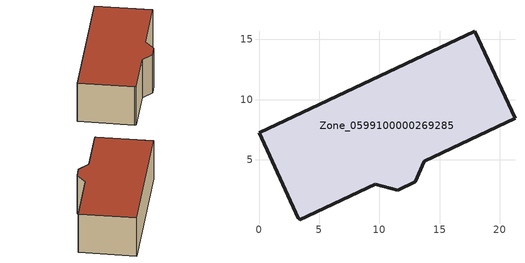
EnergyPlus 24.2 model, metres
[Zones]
Zone_0599100000269285
 floor ground (C_G): 3.39,0.02 3.28,0.15 0,7.26 17.92,15.69 21.27,8.47 13.71,4.89 13,3.2 11.53,2.48 9.67,2.98 z0
 wall outside (C_F): 11.53,2.48 13,3.2 13.71,4.89 21.27,8.47 17.92,15.69 0,7.26 3.28,0.15 3.39,0.02 9.67,2.98 11.53,2.48 z0:6.03
 roof outside (C_R): 3.28,0.15 3.39,0.02 9.67,2.98 11.53,2.48 13,3.2 13.71,4.89 21.27,8.47 17.92,15.69 0,7.26 z6.03
[BUILDING]
Pand.0599100000269285: North Axis=0; Terrain=City; Loads Convergence Tolerance Value=0.04; Temperature Convergence Tolerance Value=0.4; Solar Distribution=FullExterior; Maximum Number of Warmup Days=25; Minimum Number of Warmup Days=1
[Site:Location]
Rotterdam.The.Hague.AP_ZH_NLD Design_Conditions: Latitude=51.96; Longitude=4.45; Time Zone=1; Elevation=-4.5
[SITE:GROUNDTEMPERATURE:BUILDINGSURFACE]
18, 18, 18, 18, 18, 18, 18, 18, 18, 18, 18, 18
[MATERIAL] Thermal Absorptance=0.9; Solar Absorptance=0.7; Visible Absorptance=0.7
Name | Roughness | Thickness | Conductivity | Density | Specific Heat
G.D.1965 | MediumSmooth | 0.15 | 1 | 540 | 1210
F.D.1965 | Rough | 0.3 | 0.857143 | 1920 | 840
R.D.1965 | MediumRough | 0.2 | 0.08 | 1500 | 1000
[CONSTRUCTION]
C_G: G.D.1965
C_F: F.D.1965
C_R: R.D.1965
[ZONE]
Zone_0599100000269285: Type=1; Multiplier=1; Ceiling Height=Autocalculate; Volume=Autocalculate; Floor Area=autocalculate; Part of Total Floor Area=Yes
[ZONEINFILTRATION:DESIGNFLOWRATE]
Infil_Zone_0599100000269285: Zone or ZoneList or Space or SpaceList=Zone_0599100000269285; Schedule=AlwaysOn; Design Flow Rate Calculation Method=Flow/Area; Flow Rate per Floor Area=0.0042; Constant Term Coefficient=1; Temperature Term Coefficient=0; Velocity Term Coefficient=0; Velocity Squared Term Coefficient=0
[HVACTEMPLATE:ZONE:IDEALLOADSAIRSYSTEM]
Zone_0599100000269285: Maximum Heating Supply Air Temperature=50; Minimum Cooling Supply Air Temperature=13; Maximum Heating Supply Air Humidity Ratio=0.0156; Minimum Cooling Supply Air Humidity Ratio=0.0077; Heating Limit=NoLimit; Cooling Limit=NoLimit; Dehumidification Control Type=ConstantSensibleHeatRatio; Cooling Sensible Heat Ratio=0.7; Dehumidification Setpoint=60; Humidification Control Type=None; Humidification Setpoint=30; Outdoor Air Method=None; Outdoor Air Flow Rate per Person=0.00944; Outdoor Air Flow Rate per Zone Floor Area=0; Outdoor Air Flow Rate per Zone=0; Demand Controlled Ventilation Type=None; Outdoor Air Economizer Type=NoEconomizer; Heat Recovery Type=None; Sensible Heat Recovery Effectiveness=0.7; Latent Heat Recovery Effectiveness=0.65
[ZONECONTROL:THERMOSTAT]
ThermostatControl_Zone_0599100000269285: Zone or ZoneList=Zone_0599100000269285; Control Type Schedule=DualSetpointControlType; Control 1=Thermostat_Zone_0599100000269285; Temperature Difference Between Cutout And Setpoint=0
[THERMOSTATSETPOINT:DUALSETPOINT]
Thermostat_Zone_0599100000269285: Heating Setpoint Temperature Schedule=HeatingSetpoint_Zone_0599100000269285; Cooling Setpoint Temperature Schedule=CoolingSetpoint_Zone_0599100000269285
[SCHEDULE:COMPACT]
HeatingSetpoint_Zone_0599100000269285: Through: 12/31, For: AllDays, Until: 24:00, 21
CoolingSetpoint_Zone_0599100000269285: Through: 12/31, For: AllDays, Until: 24:00, 24
DualSetpointControlType: Through: 12/31, For: AllDays, Until: 24:00, 4
AlwaysOn: Through: 12/31, For: AllDays, Until: 24:00, 1
